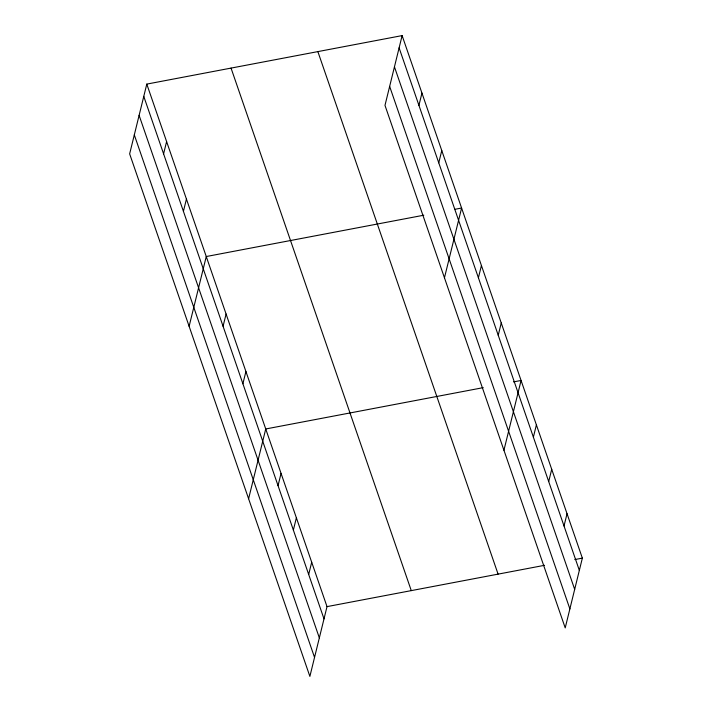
<?xml version="1.0" encoding="UTF-8"?>
<svg xmlns="http://www.w3.org/2000/svg" width="712" height="712" viewBox="0 0 712 712"><rect width="100%" height="100%" fill="white"/><g stroke="black" fill="none" stroke-linecap="round" stroke-linejoin="round"><path stroke-width="1.07" d="M146.788 84.105L129.646 153.872L309.88 676.4L327.013 606.624L146.788 84.105L402.12 35.6L582.354 558.128L565.212 627.895L384.987 105.376L402.12 35.6M163.591 153.854L166.608 141.581M183.42 211.331L186.437 199.057M189.125 326.31L206.257 256.534L423.791 215.211M223.07 326.283L226.087 314.019M242.899 383.768L245.916 371.495M248.604 498.738L265.736 428.971L483.261 387.648M278.045 485.655L281.053 473.382M293.362 530.066L296.379 517.802M418.932 105.349L421.949 93.076M308.679 574.486L311.696 562.213M438.761 162.826L441.769 150.552M444.457 277.805L461.599 208.029L455.119 209.266M478.411 277.778L481.428 265.514M498.231 335.263L501.248 322.99M503.936 450.242L521.077 380.466L513.512 381.899M533.377 437.15L536.394 424.877M548.703 481.57L551.711 469.297M564.02 525.981L567.037 513.708M327.013 606.624L544.547 565.31M574.789 559.561L582.354 558.128M399.103 47.873L579.337 570.392M394.448 66.848L574.682 589.367M389.642 86.401L569.876 608.92M317.863 51.602L498.089 574.13M231.044 68.094L411.278 590.622M143.771 96.378L324.005 618.897M139.107 115.353L319.341 637.872M134.31 134.897L314.544 657.425"/></g></svg>
